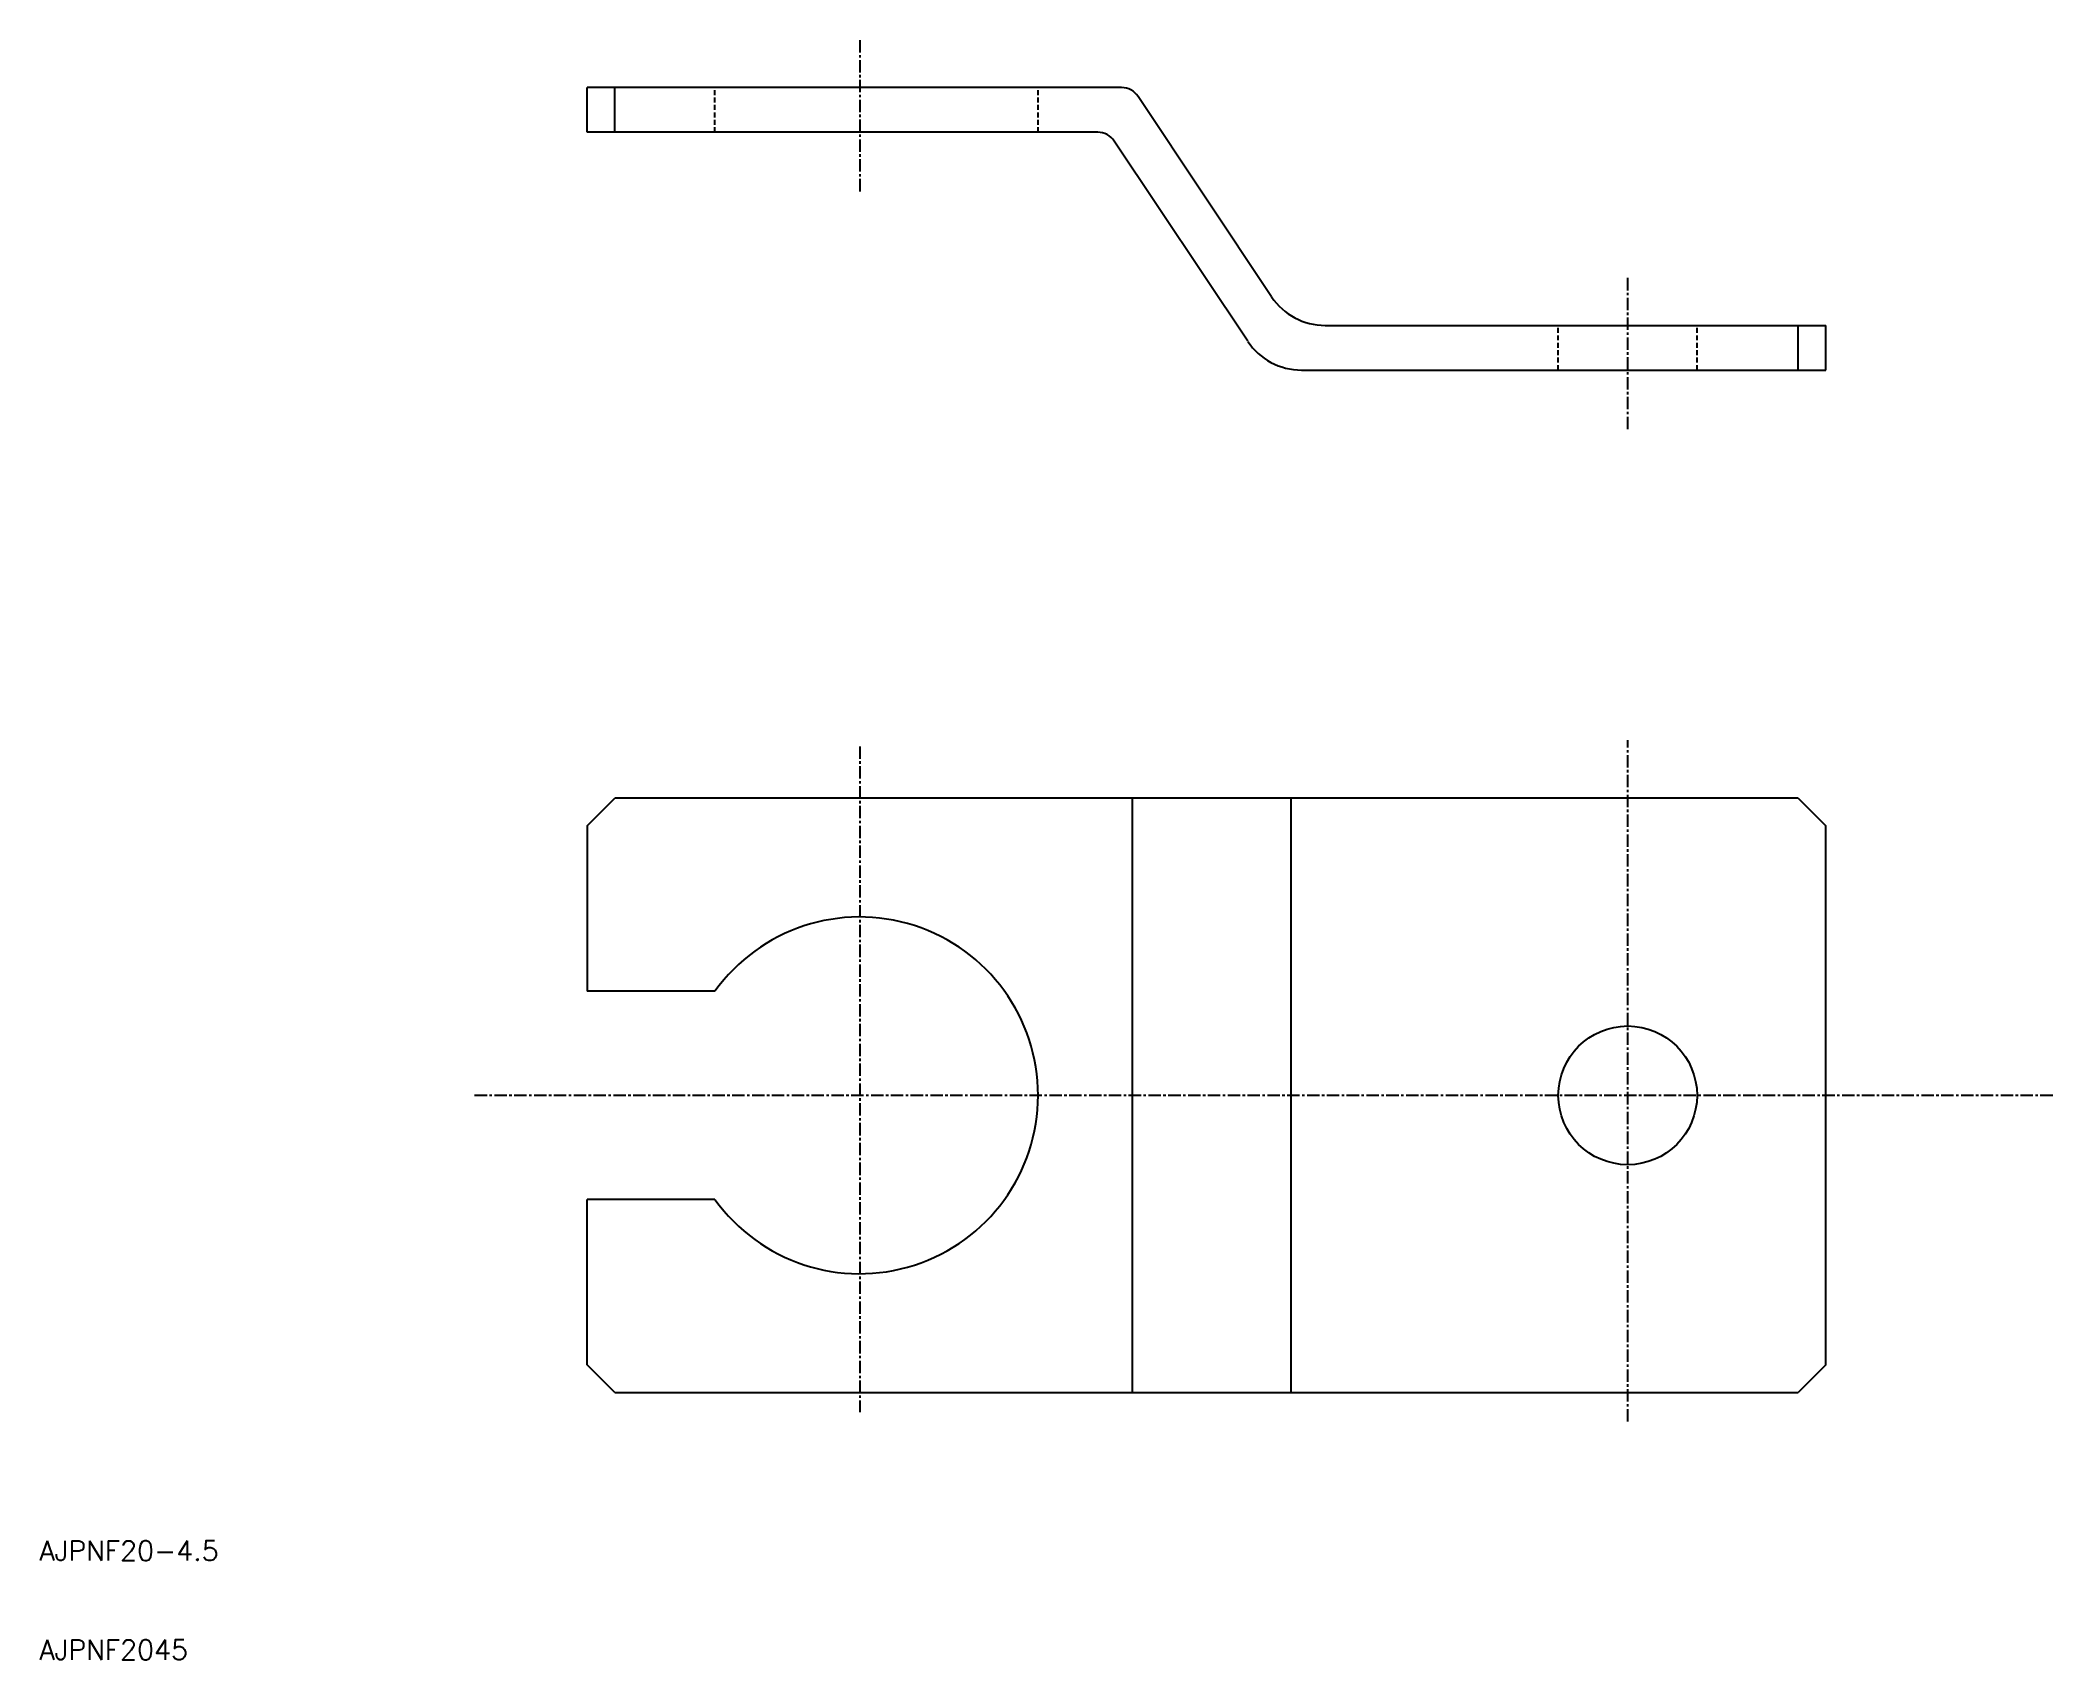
# Model space of a CAD drawing. Extents: x 10 to 213, y 10 to 173.
import ezdxf

# ---------------------------------------------------------------- set-up
doc = ezdxf.new("R2010")
doc.units = 0
doc.linetypes.add('CENTER', pattern=[2, 1.25, -0.25, 0.25, -0.25])
doc.linetypes.add('DASHED', pattern=[0.75, 0.5, -0.25])
doc.layers.get('0').update_dxf_attribs({"linetype": 'CONTINUOUS'})
doc.layers.add('CENTER', color=1, linetype='CENTER')
doc.styles.get("Standard").update_dxf_attribs({"font": 'txt', "bigfont": 'bigfont.shx'})

msp = doc.modelspace()

# ---------------------------------------------------------------- linework, layer by layer
at = {"color": 7, "linetype": 'CONTINUOUS'}
for p, q in [((65.28, 164.16), (65.28, 168.66)), ((119.21, 168.66), (65.28, 168.66)), ((68.08, 164.16), (68.08, 168.66)), ((134.35, 147.56), (120.87, 167.77)), ((116.8, 164.16), (65.28, 164.16)), ((131.94, 143.06), (118.46, 163.27)), ((139.76, 144.66), (190.28, 144.66)), ((187.48, 140.16), (187.48, 144.66)), ((190.28, 140.16), (190.28, 144.66)), ((137.35, 140.16), (190.28, 140.16)), ((65.28, 94.16), (68.08, 96.96)), ((187.48, 96.96), (68.08, 96.96)), ((120.28, 96.96), (120.28, 36.96)), ((136.28, 96.96), (136.28, 36.96)), ((187.48, 96.96), (190.28, 94.16)), ((65.28, 94.16), (65.28, 77.46)), ((190.28, 39.76), (190.28, 94.16)), ((78.16, 77.46), (65.28, 77.46)), ((78.16, 56.46), (65.28, 56.46)), ((65.28, 39.76), (65.28, 56.46)), ((68.08, 36.96), (65.28, 39.76)), ((190.28, 39.76), (187.48, 36.96)), ((68.08, 36.96), (187.48, 36.96))]:
    msp.add_line(p, q, dxfattribs=at)
at = {"color": 3, "linetype": 'DASHED'}
for p, q in [((78.16, 164.16), (78.16, 168.66)), ((110.78, 164.16), (110.78, 168.66)), ((163.28, 140.16), (163.28, 144.66)), ((177.28, 140.16), (177.28, 144.66))]:
    msp.add_line(p, q, dxfattribs=at)
at = {"color": 7, "linetype": 'CONTINUOUS'}
msp.add_circle((170.28, 66.96), 7, dxfattribs=at)
for centre, radius, start, end in [((119.21, 166.66), 2, 33.6901, 90), ((116.8, 162.16), 2, 33.6901, 90), ((139.76, 151.16), 6.5, 213.6901, 270), ((137.35, 146.66), 6.5, 213.6901, 270), ((92.78, 66.96), 18, 215.6853, 144.3147)]:
    msp.add_arc(centre, radius, start, end, dxfattribs=at)
at = {"layer": 'CENTER', "color": 1, "linetype": 'CENTER'}
for p, q in [((92.78, 173.44), (92.78, 158.06)), ((170.28, 134.2), (170.28, 149.58)), ((92.78, 102.17), (92.78, 34.99)), ((170.28, 34.05), (170.28, 102.8)), ((213.17, 66.96), (53.69, 66.96))]:
    msp.add_line(p, q, dxfattribs=at)

# ---------------------------------------------------------------- texts
at = {"color": 7, "linetype": 'CONTINUOUS'}
for s, p in [('AJPNF20-4.5', (10, 20)), ('AJPNF2045', (10, 10))]:
    msp.add_text(s, height=2, dxfattribs=at).set_placement(p)

doc.saveas('drawing.dxf')
